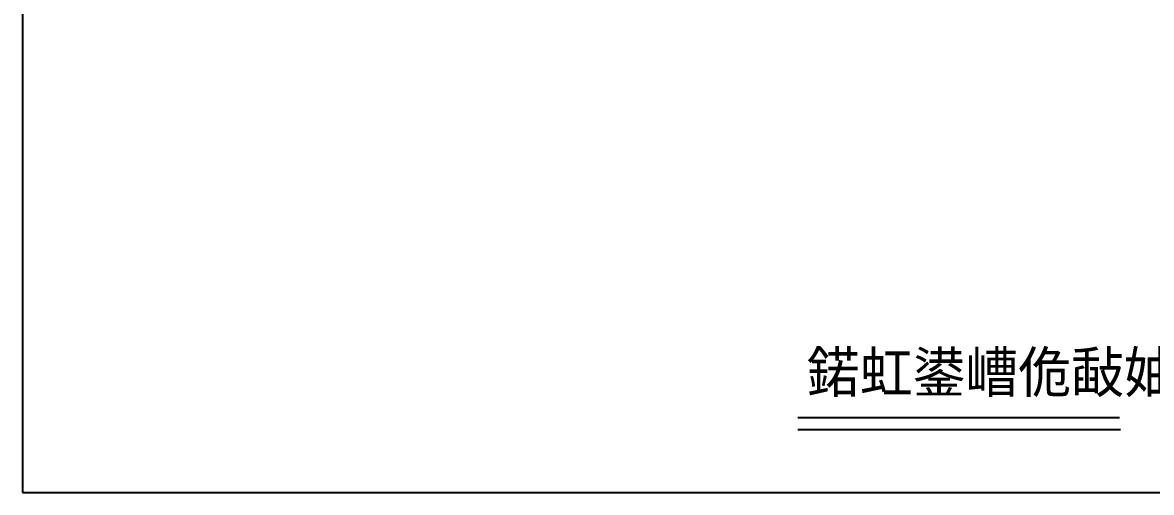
# Model space of a CAD drawing. Header units: metres. Extents: x 0 to 451, y 0 to 311.
# Drawn here: x 0 to 263.8, y 0 to 109.8 of the extents above; entities that cross this region are included whole.
import ezdxf

# ---------------------------------------------------------------- set-up
doc = ezdxf.new("R2010")
doc.units = ezdxf.units.M

msp = doc.modelspace()

# ---------------------------------------------------------------- linework, layer by layer
for p, q in [((0, 311.22), (0, 0)), ((181.16, 17.54), (256.31, 17.54)), ((181.16, 14.72), (256.52, 14.72)), ((0, 0), (440.15, 0))]:
    msp.add_line(p, q)

# ---------------------------------------------------------------- texts
msp.add_text('鍩虹鍙嶆佹敮妯″浘2', height=9.5).set_placement((183.24, 23.34))

doc.saveas('drawing.dxf')
